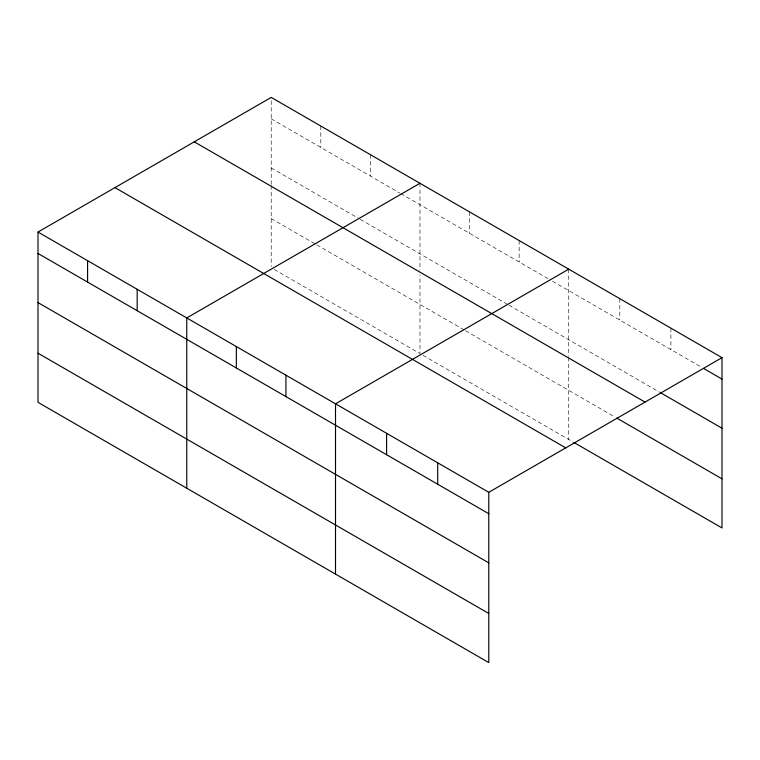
<?xml version="1.0" encoding="UTF-8"?>
<svg xmlns="http://www.w3.org/2000/svg" width="760" height="760" viewBox="0 0 760 760"><rect width="100%" height="100%" fill="white"/><g stroke="black" fill="none" stroke-linecap="round" stroke-linejoin="round"><path stroke-width="0.57" stroke-dasharray="3.8 2.85" d="M271.216 184.433L271.216 97.403M271.216 118.816L399.731 193.021M400.748 193.61L548.492 278.91M552.539 281.248L701.565 367.279M271.216 167.95L359.252 218.775M360.269 219.364L508.012 304.665M509.029 305.254L659.67 392.226M271.216 218.566L315.742 244.273M316.749 244.862L464.502 330.163M465.509 330.742L614.716 416.888M274.246 269.448L419.976 353.58L419.976 275.025M423.006 355.338L572.822 441.826M670.909 328.168L670.909 349.581M619.818 298.67L619.818 320.093M568.736 269.173L568.736 356.202M568.736 357.38L568.736 439.47M519.146 240.54L519.146 261.962M469.556 211.916L469.556 233.339M419.976 183.284L419.976 270.313M370.386 154.66L370.386 176.082M320.796 126.027L320.796 147.45M271.216 185.611L271.216 266.522"/><path stroke-width="1.14" d="M573.838 442.415L722 527.953L722 357.656L271.216 97.403L38 232.047L38 402.344L488.784 662.596L488.784 492.3L38 232.047M419.976 183.284L186.761 317.927L186.761 488.224M568.736 269.173L335.521 403.816L335.521 574.114M488.784 492.3L722 357.656M703.608 368.467L722 379.078M660.697 392.815L722 428.212M194.256 141.835L645.04 402.097M616.759 418.066L722 478.828M114.96 187.615L565.744 447.868M38 253.46L488.784 513.722M38 302.594L488.784 562.856M38 353.21L488.784 613.472M437.703 462.811L437.703 484.224M386.612 433.314L386.612 454.736M285.931 375.183L285.931 396.606M236.35 346.56L236.35 367.983M137.17 289.303L137.17 310.726M87.59 260.67L87.59 282.093"/></g></svg>
